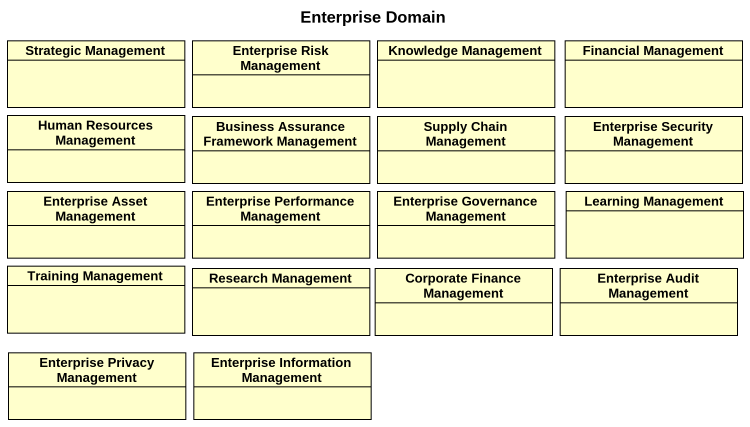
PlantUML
@startuml
title Enterprise Domain
hide circle
hide empty members
class "Strategic Management" as Strategic_Management
class "Enterprise Risk Management" as Enterprise_Risk_Management
class "Knowledge Management" as Knowledge_Management
class "Financial Management" as Financial_Management
class "Human Resources Management" as Human_Resources_Management
class "Business Assurance Framework Management" as Business_Assurance
class "Supply Chain Management" as Supply_Chain_Management
class "Enterprise Security Management" as Enterprise_Security
class "Enterprise Asset Management" as Enterprise_Asset_Management
class "Enterprise Performance Management" as Enterprise_Performance
class "Enterprise Governance Management" as Enterprise_Governance
class "Learning Management" as Learning_Management
class "Training Management" as Training_Management
class "Research Management" as Research_Management
class "Corporate Finance Management" as Corporate_Finance_Management
class "Enterprise Audit Management" as Enterprise_Audit_Management
class "Enterprise Privacy Management" as Enterprise_Privacy
class "Enterprise Information Management" as Enterprise_Information
@enduml
